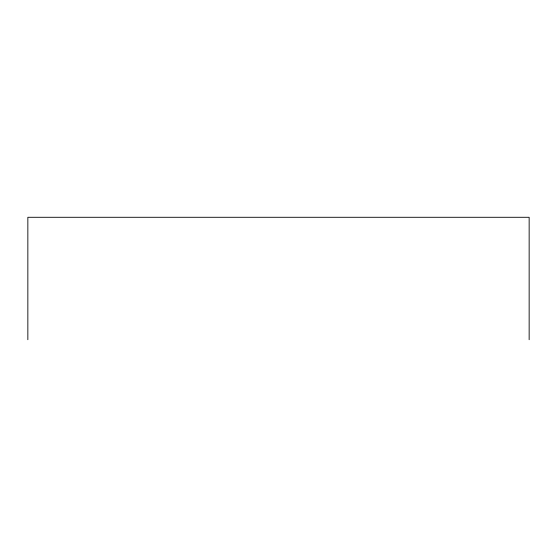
<?xml version="1.0" encoding="UTF-8"?>
<svg xmlns="http://www.w3.org/2000/svg" width="557" height="557" viewBox="0 0 557 557"><rect width="100%" height="100%" fill="white"/><g stroke="black" fill="none" stroke-linecap="round" stroke-linejoin="round"><path stroke-width="0.84" d="M529.15 339.714L529.15 217.286L27.85 217.286L27.85 339.714"/></g></svg>
